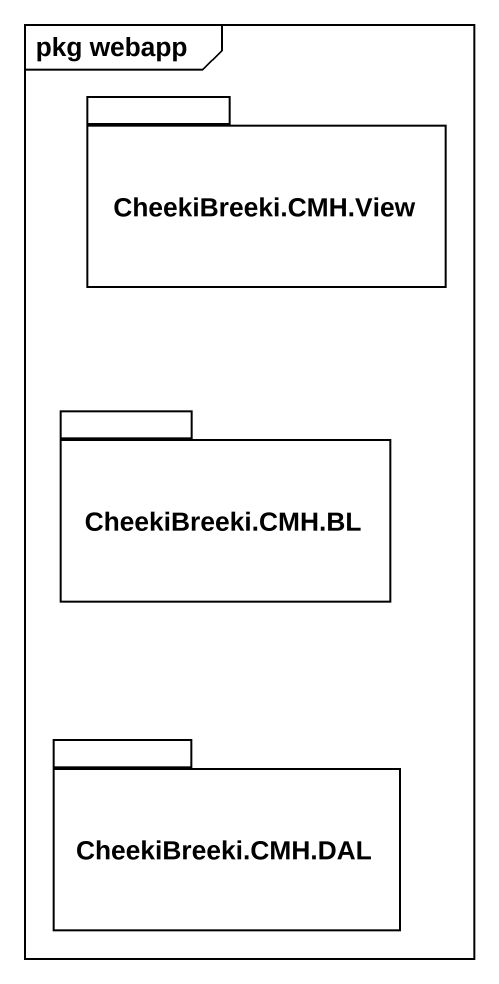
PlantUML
@startuml
mainframe pkg webapp
package "CheekiBreeki.CMH.View" as CheekiBreeki_CMH_View {
}
package "CheekiBreeki.CMH.BL" as CheekiBreeki_CMH_BL {
}
package "CheekiBreeki.CMH.DAL" as CheekiBreeki_CMH_DAL {
}
@enduml
